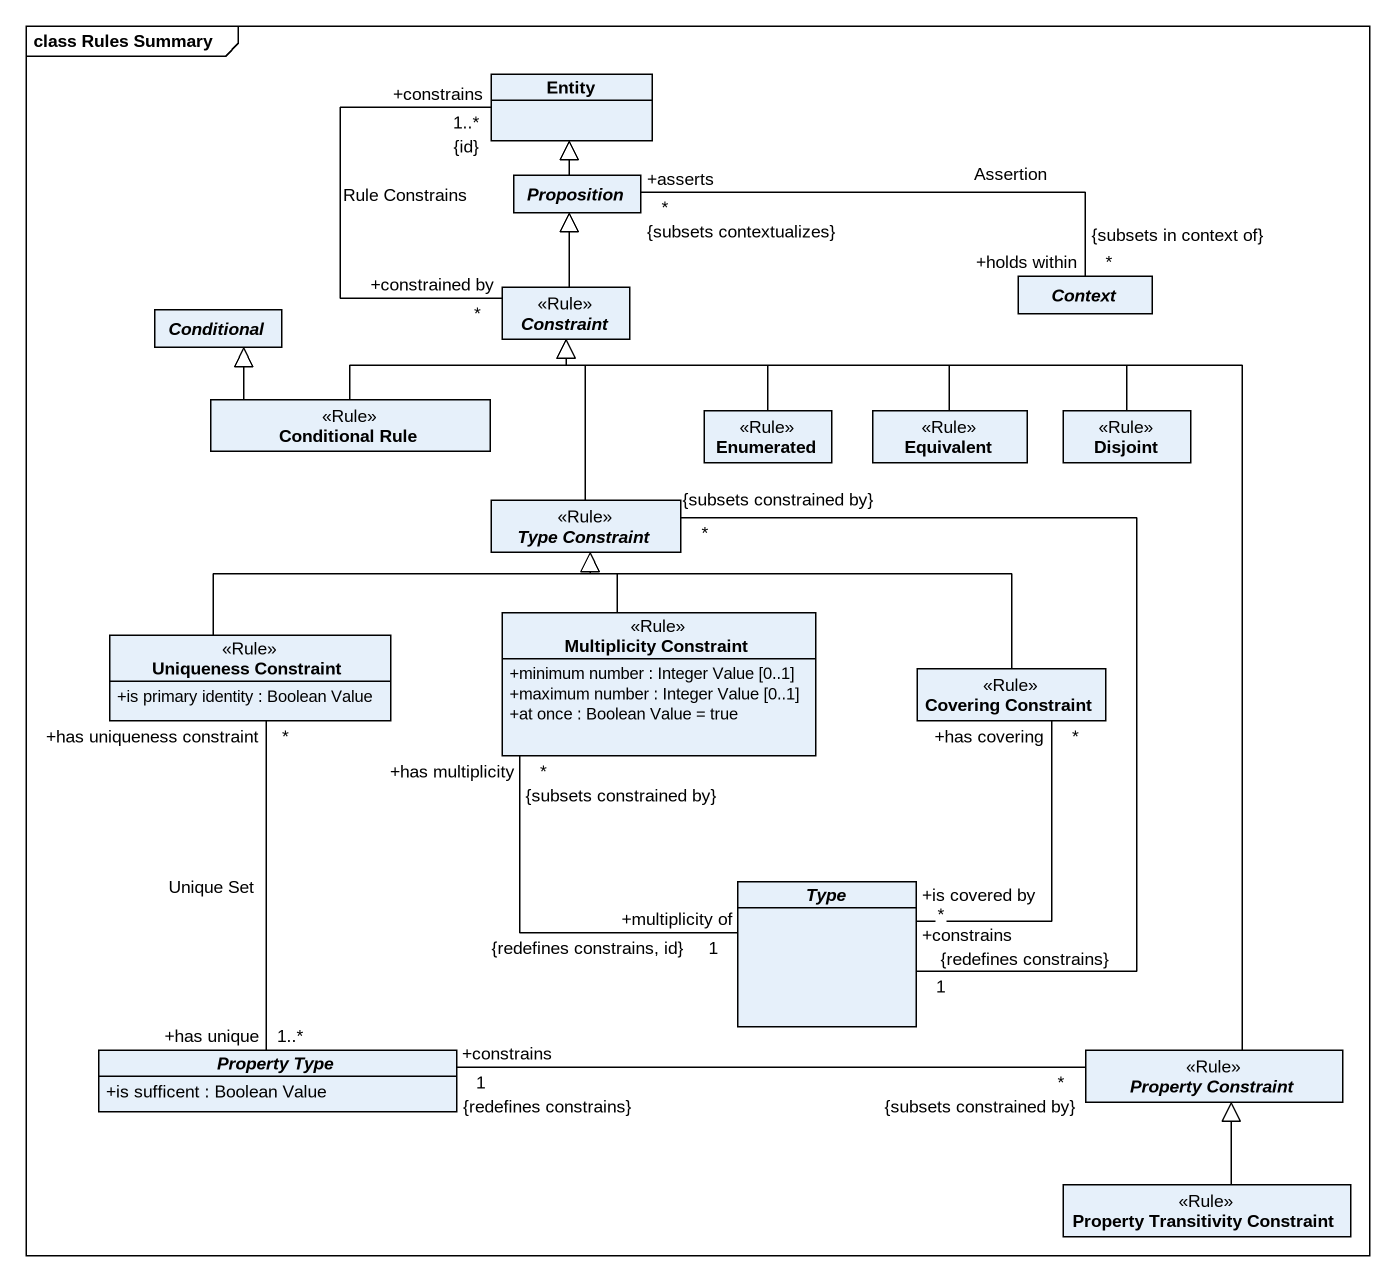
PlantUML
@startuml
mainframe class Rules Summary
hide circle
hide empty members
skinparam classAttributeIconSize 0
class "Entity" as Entity_
abstract class Proposition
abstract class Context
abstract class Conditional
abstract class Constraint <<Rule>>
class "Conditional Rule" as Conditional_Rule <<Rule>>
class Enumerated <<Rule>>
class Equivalent <<Rule>>
class Disjoint <<Rule>>
abstract class "Type Constraint" as Type_Constraint <<Rule>>
class "Uniqueness Constraint" as Uniqueness_Constraint <<Rule>> {
  +is primary identity : Boolean Value
}
class "Multiplicity Constraint" as Multiplicity_Constraint <<Rule>> {
  +minimum number : Integer Value [0..1]
  +maximum number : Integer Value [0..1]
  +at once : Boolean Value = true
}
class "Covering Constraint" as Covering_Constraint <<Rule>>
abstract class Type
abstract class "Property Type" as Property_Type {
  +is sufficent : Boolean Value
}
abstract class "Property Constraint" as Property_Constraint <<Rule>>
class "Property Transitivity Constraint" as Property_Transitivity <<Rule>>
Proposition -up-|> Entity_
Context "+holds within\n*\n{subsets in context of}" -left- "+asserts\n*\n{subsets contextualizes}" Proposition : Assertion
Constraint "+constrained by\n*" -up- "+constrains\n1..*\n{id}" Entity_ : Rule Constrains
Constraint -up-|> Proposition
Conditional_Rule -up-|> Conditional
Conditional_Rule -right-|> Constraint
Enumerated -up-|> Constraint
Equivalent -left-|> Constraint
Disjoint -left-|> Constraint
Type_Constraint -up-|> Constraint
Type_Constraint "*\n{subsets constrained by}" -- "1\n{redefines constrains}\n+constrains" Type
Uniqueness_Constraint -right-|> Type_Constraint
Uniqueness_Constraint "*\n+has uniqueness constraint" -- "+has unique\n1..*" Property_Type : Unique Set
Multiplicity_Constraint -up-|> Type_Constraint
Multiplicity_Constraint "*\n+has multiplicity\n{subsets constrained by}" -- "+multiplicity of\n1\n{redefines constrains, id}" Type
Covering_Constraint -left-|> Type_Constraint
Covering_Constraint "+has covering\n*" -- "*\n+is covered by" Type
Property_Constraint -up-|> Constraint
Property_Constraint "*\n{subsets constrained by}" -left- "1\n+constrains\n{redefines constrains}" Property_Type
Property_Transitivity -up-|> Property_Constraint
@enduml
